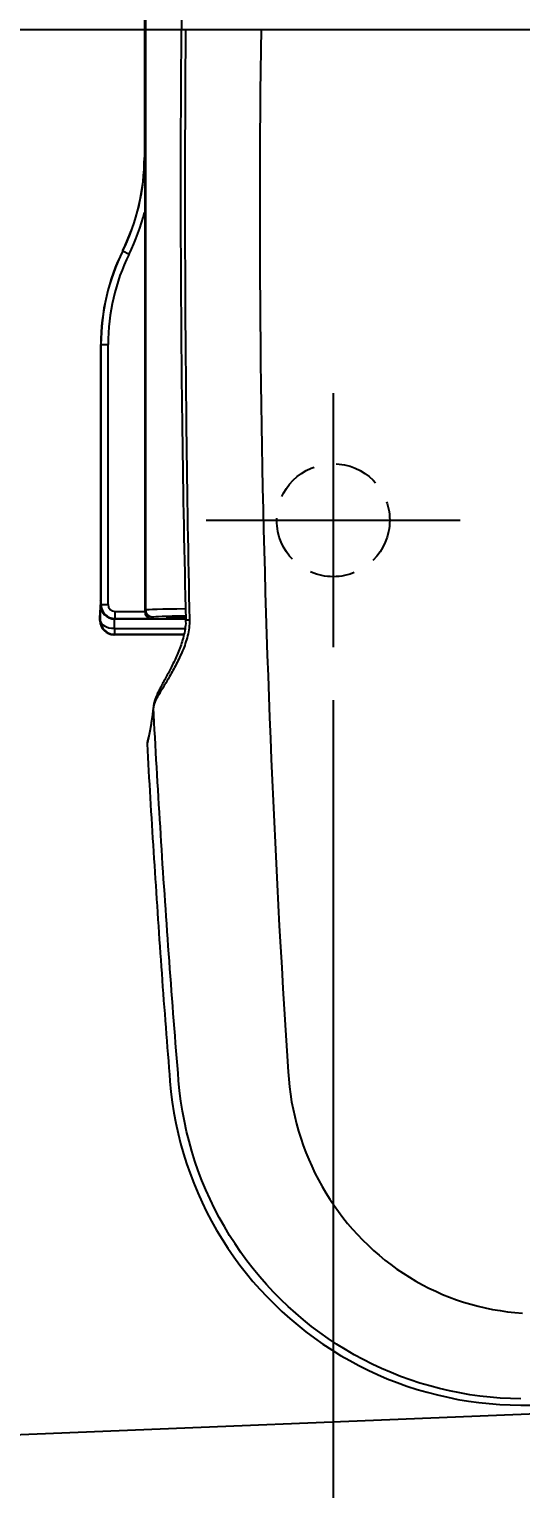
# Model space of a CAD drawing. Header units: millimetres. Extents: x 0 to 1800, y -67 to 2530.
# Drawn here: x 478.2 to 547.8, y 1417.6 to 1624.4 of the extents above; entities that cross this region are included whole.
import ezdxf
from ezdxf.lldxf.tags import DXFTag

# ---------------------------------------------------------------- set-up
doc = ezdxf.new("R2010")
doc.units = ezdxf.units.MM
doc.linetypes.add('DASHED2', pattern=[9.525, 6.35, -3.175])
for name, color, linetype in [('내부선 및 부속', 4, 'Continuous'), ('외형선', 3, 'Continuous'), ('점선', 6, 'DASHED2'), ('중심선', 1, 'DASHED'), ('치수선', 7, 'Continuous')]:
    doc.layers.add(name, color=color, linetype=linetype)
doc.styles.add('____', font='')
doc.styles.get('____').set_extended_font_data('굴림')
tags = doc.linetypes.add('DASHDOT', pattern=[70, 31, -13, 13, -13]).pattern_tags.tags
tags[10:11] = [DXFTag(74, 4), DXFTag(75, 0), DXFTag(340, '0'), DXFTag(46, 0.0), DXFTag(50, 0.0), DXFTag(44, 0.0), DXFTag(45, 0.0)]
tags[8:9] = [DXFTag(74, 4), DXFTag(75, 0), DXFTag(340, '0'), DXFTag(46, 0.0), DXFTag(50, 0.0), DXFTag(44, 0.0), DXFTag(45, 0.0)]
tags[6:7] = [DXFTag(74, 4), DXFTag(75, 0), DXFTag(340, '0'), DXFTag(46, 0.0), DXFTag(50, 0.0), DXFTag(44, 0.0), DXFTag(45, 0.0)]
tags[4:5] = [DXFTag(74, 4), DXFTag(75, 0), DXFTag(340, '0'), DXFTag(46, 0.0), DXFTag(50, 0.0), DXFTag(44, 0.0), DXFTag(45, 0.0)]
tags = doc.linetypes.add('DASHED', pattern=[25.72, 12.86, -12.86]).pattern_tags.tags
tags[6:7] = [DXFTag(74, 4), DXFTag(75, 0), DXFTag(340, '0'), DXFTag(46, 0.0), DXFTag(50, 0.0), DXFTag(44, 0.0), DXFTag(45, 0.0)]
tags[4:5] = [DXFTag(74, 4), DXFTag(75, 0), DXFTag(340, '0'), DXFTag(46, 0.0), DXFTag(50, 0.0), DXFTag(44, 0.0), DXFTag(45, 0.0)]
doc.dimstyles.new('MSADIM', dxfattribs={"dimtxt": 33, "dimasz": 17, "dimexe": 10, "dimexo": 7.5, "dimgap": 10, "dimtad": 0, "dimtih": 1, "dimtoh": 1, "dimdec": 0, "dimzin": 1, "dimdsep": 46, "dimtxsty": '____', "dimcen": 11.25, "dimadec": 0, "dimazin": 0, "dimtfac": 1, "dimtdec": 0, "dimtix": 1, "dimtmove": 0, "dimatfit": 3, "dimfxl": 1, "dimtolj": 1, "dimtzin": 1, "dimarcsym": 0})

# ---------------------------------------------------------------- blocks, each defined once
blk = doc.blocks.new('*D3')
at = {"layer": '치수선', "color": 0, "linetype": 'Continuous', "lineweight": -2, "transparency": 16777216}
for p, q in [((981.24, 1616.86), (981.24, 1291.52)), ((521.26, 1529.31), (521.26, 1291.52)), ((538.26, 1301.52), (713.58, 1301.52)), ((964.24, 1301.52), (788.91, 1301.52))]:
    blk.add_line(p, q, dxfattribs=at)
at = {"layer": '치수선', "color": 0, "linetype": 'Continuous', "transparency": 16777216}
for points in [[(538.26, 1304.36), (538.26, 1298.69), (521.26, 1301.52)], [(964.24, 1304.36), (964.24, 1298.69), (981.24, 1301.52)]]:
    blk.add_solid(points, dxfattribs=at)
at = {"layer": '치수선', "color": 0, "linetype": 'Continuous', "transparency": 16777216, "insert": (751.25, 1301.52), "char_height": 25, "attachment_point": 5, "style": '____'}
blk.add_mtext('\\A1;460', dxfattribs=at)
blk = doc.blocks.new('*D4')
at = {"layer": '치수선', "color": 0, "linetype": 'Continuous', "lineweight": -2, "transparency": 16777216}
for p, q in [((981.24, 1616.86), (981.24, 1222.91)), ((281.24, 1436.86), (281.24, 1222.91)), ((298.24, 1232.91), (594.11, 1232.91)), ((964.24, 1232.91), (668.37, 1232.91))]:
    blk.add_line(p, q, dxfattribs=at)
at = {"layer": '치수선', "color": 0, "linetype": 'Continuous', "transparency": 16777216}
for points in [[(298.24, 1235.74), (298.24, 1230.07), (281.24, 1232.91)], [(964.24, 1235.74), (964.24, 1230.07), (981.24, 1232.91)]]:
    blk.add_solid(points, dxfattribs=at)
at = {"layer": '치수선', "color": 0, "linetype": 'Continuous', "transparency": 16777216, "insert": (631.24, 1232.91), "char_height": 25, "attachment_point": 5, "style": '____'}
blk.add_mtext('\\A1;700', dxfattribs=at)
blk = doc.blocks.new('*D5')
at = {"layer": '치수선', "color": 0, "linetype": 'Continuous', "lineweight": -2, "transparency": 16777216}
for p, q in [((981.24, 1616.86), (981.24, 1152.79)), ((261.24, 1293.27), (261.24, 1152.79)), ((278.24, 1162.79), (584.11, 1162.79)), ((964.24, 1162.79), (658.37, 1162.79))]:
    blk.add_line(p, q, dxfattribs=at)
at = {"layer": '치수선', "color": 0, "linetype": 'Continuous', "transparency": 16777216}
for points in [[(278.24, 1165.62), (278.24, 1159.96), (261.24, 1162.79)], [(964.24, 1165.62), (964.24, 1159.96), (981.24, 1162.79)]]:
    blk.add_solid(points, dxfattribs=at)
at = {"layer": '치수선', "color": 0, "linetype": 'Continuous', "transparency": 16777216, "insert": (621.24, 1162.79), "char_height": 25, "attachment_point": 5, "style": '____'}
blk.add_mtext('\\A1;720', dxfattribs=at)

msp = doc.modelspace()

# ---------------------------------------------------------------- linework, layer by layer
at = {"layer": '내부선 및 부속', "linetype": 'Continuous'}
for p, q in [((494.72, 1542.07), (494.72, 1710.36)), ((494.5, 1646.21), (494.5, 1606.21)), ((499.74, 1626.03), (499.77, 1624.36)), ((499.71, 1624.36), (499.7, 1622.68)), ((500.33, 1624.38), (500.32, 1622.71)), ((511.03, 1624.38), (510.99, 1621.42)), ((499.7, 1622.68), (499.69, 1621.01)), ((500.32, 1622.71), (500.31, 1621.03)), ((510.99, 1621.42), (510.96, 1618.47)), ((499.68, 1619.34), (499.67, 1617.66)), ((499.69, 1621.01), (499.68, 1619.34)), ((500.3, 1619.36), (500.29, 1617.69)), ((500.31, 1621.03), (500.3, 1619.36)), ((499.67, 1617.66), (499.66, 1615.99)), ((500.29, 1617.69), (500.28, 1616.01)), ((510.96, 1618.47), (510.93, 1615.51)), ((499.66, 1615.99), (499.65, 1614.32)), ((500.28, 1616.01), (500.27, 1614.34)), ((510.93, 1615.51), (510.9, 1612.56)), ((499.65, 1614.32), (499.65, 1612.65)), ((500.27, 1614.34), (500.26, 1612.67)), ((499.65, 1612.65), (499.64, 1610.97)), ((500.26, 1610.99), (500.25, 1609.32)), ((500.26, 1612.67), (500.26, 1610.99)), ((510.9, 1612.56), (510.88, 1609.6)), ((499.64, 1609.3), (499.63, 1607.63)), ((499.64, 1610.97), (499.64, 1609.3)), ((500.25, 1609.32), (500.25, 1607.65)), ((510.88, 1609.6), (510.87, 1606.64)), ((499.63, 1607.63), (499.63, 1605.95)), ((500.25, 1607.65), (500.24, 1605.97)), ((494.5, 1606.21), (494.53, 1606.21)), ((494.53, 1606.21), (494.53, 1606.06)), ((494.53, 1606.06), (494.53, 1605.91)), ((494.53, 1605.91), (494.53, 1605.75)), ((494.53, 1605.75), (494.53, 1605.6)), ((494.53, 1605.6), (494.53, 1605.44)), ((494.53, 1605.44), (494.53, 1605.29)), ((494.53, 1605.29), (494.53, 1605.14)), ((494.53, 1605.14), (494.53, 1604.98)), ((494.53, 1604.98), (494.53, 1604.83)), ((494.53, 1604.83), (494.53, 1604.68)), ((499.63, 1605.95), (499.63, 1604.28)), ((500.24, 1605.97), (500.24, 1604.3)), ((510.87, 1606.64), (510.86, 1603.69)), ((494.53, 1604.68), (494.53, 1604.52)), ((494.53, 1604.52), (494.53, 1604.37)), ((494.53, 1604.37), (494.53, 1604.21)), ((494.53, 1604.21), (494.53, 1604.06)), ((494.53, 1604.06), (494.53, 1603.91)), ((494.53, 1603.91), (494.53, 1603.75)), ((494.53, 1603.75), (494.53, 1603.6)), ((494.53, 1603.6), (494.54, 1603.44)), ((494.54, 1603.44), (494.54, 1603.29)), ((494.54, 1603.29), (494.54, 1603.14)), ((494.54, 1603.14), (494.54, 1602.98)), ((494.54, 1602.98), (494.54, 1602.83)), ((494.54, 1602.83), (494.54, 1602.67)), ((499.63, 1604.28), (499.63, 1602.61)), ((500.24, 1604.3), (500.24, 1602.63)), ((510.86, 1603.69), (510.85, 1600.73)), ((494.54, 1602.67), (494.54, 1602.52)), ((494.54, 1602.52), (494.54, 1602.36)), ((494.54, 1602.36), (494.54, 1602.21)), ((494.54, 1602.21), (494.54, 1602.05)), ((494.54, 1602.05), (494.54, 1601.9)), ((494.54, 1601.9), (494.54, 1601.74)), ((494.54, 1601.74), (494.54, 1601.59)), ((494.54, 1601.59), (494.54, 1601.43)), ((494.54, 1601.43), (494.54, 1601.28)), ((494.54, 1601.28), (494.54, 1601.12)), ((494.54, 1601.12), (494.54, 1600.97)), ((494.54, 1600.97), (494.54, 1600.81)), ((494.54, 1600.81), (494.54, 1600.66)), ((494.54, 1600.66), (494.54, 1600.5)), ((499.63, 1602.61), (499.63, 1600.93)), ((499.63, 1600.93), (499.63, 1599.26)), ((500.24, 1602.63), (500.24, 1600.95)), ((500.24, 1600.95), (500.24, 1599.28)), ((510.85, 1600.73), (510.85, 1597.78)), ((494.54, 1600.5), (494.54, 1600.35)), ((494.54, 1600.35), (494.54, 1600.19)), ((494.54, 1600.19), (494.54, 1600.03)), ((494.54, 1600.03), (494.54, 1599.88)), ((494.54, 1599.88), (494.54, 1599.72)), ((494.54, 1599.72), (494.54, 1599.57)), ((494.54, 1599.57), (494.54, 1599.41)), ((494.54, 1599.41), (494.54, 1599.25)), ((494.54, 1599.25), (494.54, 1599.1)), ((494.54, 1599.1), (494.54, 1598.94)), ((494.54, 1598.94), (494.54, 1598.78)), ((494.54, 1598.78), (494.54, 1598.63)), ((494.54, 1598.63), (494.54, 1598.47)), ((499.63, 1599.26), (499.63, 1597.59)), ((500.24, 1599.28), (500.24, 1597.6)), ((494.54, 1598.47), (494.54, 1541.89)), ((499.63, 1597.59), (499.64, 1595.92)), ((500.24, 1597.6), (500.25, 1595.93)), ((510.85, 1597.78), (510.85, 1594.82)), ((499.64, 1595.92), (499.64, 1594.24)), ((500.25, 1595.93), (500.25, 1594.26)), ((510.85, 1594.82), (510.86, 1591.86)), ((491.42, 1592.97), (491.44, 1592.96)), ((491.44, 1592.96), (492.34, 1592.52)), ((499.64, 1594.24), (499.65, 1592.57)), ((499.65, 1592.57), (499.65, 1590.9)), ((500.25, 1594.26), (500.25, 1592.58)), ((500.25, 1592.58), (500.26, 1590.91)), ((499.65, 1590.9), (499.66, 1589.22)), ((500.26, 1590.91), (500.26, 1589.24)), ((510.86, 1591.86), (510.87, 1588.91)), ((499.66, 1589.22), (499.67, 1587.55)), ((500.26, 1589.24), (500.27, 1587.56)), ((510.87, 1588.91), (510.89, 1585.95)), ((499.67, 1587.55), (499.68, 1585.88)), ((500.27, 1587.56), (500.28, 1585.89)), ((499.68, 1585.88), (499.69, 1584.2)), ((499.69, 1584.2), (499.7, 1582.53)), ((500.28, 1585.89), (500.29, 1584.22)), ((500.29, 1584.22), (500.3, 1582.54)), ((510.89, 1585.95), (510.91, 1583)), ((499.7, 1582.53), (499.71, 1580.86)), ((500.3, 1582.54), (500.31, 1580.87)), ((510.91, 1583), (510.94, 1580.04)), ((499.71, 1580.86), (499.73, 1579.19)), ((500.31, 1580.87), (500.32, 1579.2)), ((510.94, 1580.04), (510.97, 1577.08)), ((488.32, 1579.7), (488.35, 1579.7)), ((488.32, 1573.17), (488.32, 1579.7)), ((488.35, 1579.7), (488.35, 1542.87)), ((488.35, 1579.7), (489.35, 1579.7)), ((489.35, 1542.87), (489.35, 1579.7)), ((499.73, 1579.19), (499.74, 1577.51)), ((500.32, 1579.2), (500.34, 1577.52)), ((499.74, 1577.51), (499.76, 1575.84)), ((499.76, 1575.84), (499.77, 1574.17)), ((500.34, 1577.52), (500.35, 1575.85)), ((500.35, 1575.85), (500.37, 1574.18)), ((510.97, 1577.08), (511.01, 1574.13)), ((499.77, 1574.17), (499.79, 1572.49)), ((500.37, 1574.18), (500.38, 1572.51)), ((511.01, 1574.13), (511.05, 1571.17)), ((488.32, 1570.51), (488.32, 1573.17)), ((499.79, 1572.49), (499.81, 1570.82)), ((500.38, 1572.51), (500.4, 1570.83)), ((488.32, 1543.51), (488.32, 1570.51)), ((499.81, 1570.82), (499.83, 1569.15)), ((500.4, 1570.83), (500.42, 1569.16)), ((511.05, 1571.17), (511.09, 1568.22)), ((499.83, 1569.15), (499.85, 1567.47)), ((500.42, 1569.16), (500.44, 1567.49)), ((511.09, 1568.22), (511.14, 1565.26)), ((499.85, 1567.47), (499.88, 1565.8)), ((499.88, 1565.8), (499.9, 1564.13)), ((500.44, 1567.49), (500.46, 1565.81)), ((500.46, 1565.81), (500.48, 1564.14)), ((499.9, 1564.13), (499.93, 1562.46)), ((500.48, 1564.14), (500.5, 1562.47)), ((511.14, 1565.26), (511.2, 1562.31)), ((499.93, 1562.46), (499.95, 1560.78)), ((500.5, 1562.47), (500.53, 1560.79)), ((511.2, 1562.31), (511.26, 1559.35)), ((499.95, 1560.78), (499.98, 1559.11)), ((500.53, 1560.79), (500.55, 1559.12)), ((511.26, 1559.35), (511.32, 1556.39)), ((499.98, 1559.11), (500.01, 1557.44)), ((500.01, 1557.44), (500.04, 1555.76)), ((500.55, 1559.12), (500.58, 1557.45)), ((500.58, 1557.45), (500.6, 1555.77)), ((500.04, 1555.76), (500.07, 1554.09)), ((500.6, 1555.77), (500.63, 1554.1)), ((511.32, 1556.39), (511.39, 1553.44)), ((500.07, 1554.09), (500.1, 1552.42)), ((500.63, 1554.1), (500.66, 1552.43)), ((511.39, 1553.44), (511.47, 1550.48)), ((500.1, 1552.42), (500.14, 1550.75)), ((500.66, 1552.43), (500.69, 1550.75)), ((500.14, 1550.75), (500.17, 1549.07)), ((500.17, 1549.07), (500.21, 1547.4)), ((500.69, 1550.75), (500.72, 1549.08)), ((500.72, 1549.08), (500.75, 1547.41)), ((511.47, 1550.48), (511.55, 1547.53)), ((500.21, 1547.4), (500.24, 1545.73)), ((500.75, 1547.41), (500.78, 1545.73)), ((511.55, 1547.53), (511.63, 1544.57)), ((500.24, 1545.73), (500.28, 1544.06)), ((500.78, 1545.73), (500.82, 1544.06)), ((488.25, 1541.41), (488.27, 1542.84)), ((488.28, 1542.8), (488.25, 1540.64)), ((488.28, 1543.44), (488.32, 1543.51)), ((488.35, 1542.87), (488.28, 1542.8)), ((488.35, 1542.87), (489.35, 1542.87)), ((500.28, 1544.06), (500.32, 1542.38)), ((500.82, 1544.06), (500.85, 1542.39)), ((511.63, 1544.57), (511.72, 1541.62)), ((488.19, 1541.29), (488.22, 1541.36)), ((488.19, 1540.58), (488.19, 1541.29)), ((488.22, 1541.36), (488.25, 1541.41)), ((490.25, 1539.49), (490.27, 1540.82)), ((490.29, 1540.82), (490.35, 1540.87)), ((490.29, 1540.82), (500.36, 1540.82)), ((490.35, 1541.87), (494.54, 1541.87)), ((490.35, 1540.87), (490.35, 1541.87)), ((490.35, 1540.87), (495.53, 1540.87)), ((494.54, 1541.89), (494.72, 1542.07)), ((494.72, 1542.07), (494.72, 1542.07)), ((494.72, 1542.04), (494.72, 1542.07)), ((494.73, 1542.01), (494.72, 1542.04)), ((494.73, 1541.98), (494.73, 1542.01)), ((494.73, 1541.94), (494.73, 1541.98)), ((494.74, 1541.91), (494.73, 1541.94)), ((494.74, 1541.88), (494.74, 1541.91)), ((494.75, 1541.85), (494.74, 1541.88)), ((494.75, 1541.82), (494.75, 1541.85)), ((494.76, 1541.79), (494.75, 1541.82)), ((494.77, 1541.76), (494.76, 1541.79)), ((494.78, 1541.73), (494.77, 1541.76)), ((494.79, 1541.7), (494.78, 1541.73)), ((494.81, 1541.67), (494.79, 1541.7)), ((494.82, 1541.64), (494.81, 1541.67)), ((494.83, 1541.62), (494.82, 1541.64)), ((494.85, 1541.59), (494.83, 1541.62)), ((494.86, 1541.56), (494.85, 1541.59)), ((494.88, 1541.54), (494.86, 1541.56)), ((494.9, 1541.51), (494.88, 1541.54)), ((494.91, 1541.48), (494.9, 1541.51)), ((494.93, 1541.46), (494.91, 1541.48)), ((494.95, 1541.43), (494.93, 1541.46)), ((494.97, 1541.41), (494.95, 1541.43)), ((494.99, 1541.39), (494.97, 1541.41)), ((495.02, 1541.36), (494.99, 1541.39)), ((495.04, 1541.34), (495.02, 1541.36)), ((495.06, 1541.32), (495.04, 1541.34)), ((495.09, 1541.3), (495.06, 1541.32)), ((495.11, 1541.28), (495.09, 1541.3)), ((495.13, 1541.26), (495.11, 1541.28)), ((495.16, 1541.24), (495.13, 1541.26)), ((495.19, 1541.23), (495.16, 1541.24)), ((495.21, 1541.21), (495.19, 1541.23)), ((495.24, 1541.19), (495.21, 1541.21)), ((495.27, 1541.18), (495.24, 1541.19)), ((495.3, 1541.17), (495.27, 1541.18)), ((495.33, 1541.15), (495.3, 1541.17)), ((495.35, 1541.14), (495.33, 1541.15)), ((495.38, 1541.13), (495.35, 1541.14)), ((495.41, 1541.12), (495.38, 1541.13)), ((495.44, 1541.11), (495.41, 1541.12)), ((495.47, 1541.1), (495.44, 1541.11)), ((495.5, 1541.09), (495.47, 1541.1)), ((495.54, 1541.09), (495.5, 1541.09)), ((495.53, 1540.87), (495.72, 1541.07)), ((495.57, 1541.08), (495.54, 1541.09)), ((495.6, 1541.08), (495.57, 1541.08)), ((495.63, 1541.08), (495.6, 1541.08)), ((495.66, 1541.07), (495.63, 1541.08)), ((495.69, 1541.07), (495.66, 1541.07)), ((495.72, 1541.07), (495.69, 1541.07)), ((497.71, 1540.87), (497.71, 1541.06)), ((500.36, 1540.87), (497.71, 1540.87)), ((500.32, 1542.38), (500.36, 1540.71)), ((500.33, 1540.71), (500.34, 1540.44)), ((500.85, 1542.39), (500.89, 1540.72)), ((500.89, 1540.72), (500.89, 1540.42)), ((511.72, 1541.62), (511.81, 1538.66)), ((488.25, 1540.64), (488.19, 1540.58)), ((490.19, 1538.58), (490.25, 1538.64)), ((490.25, 1539.49), (490.25, 1538.64)), ((490.25, 1539.49), (500.28, 1539.49)), ((500.12, 1538.64), (490.25, 1538.64)), ((500.11, 1538.62), (500.05, 1538.36)), ((500.17, 1538.87), (500.11, 1538.62)), ((500.22, 1539.13), (500.17, 1538.87)), ((500.27, 1539.39), (500.22, 1539.13)), ((500.3, 1539.65), (500.27, 1539.39)), ((500.33, 1539.91), (500.3, 1539.65)), ((500.35, 1540.18), (500.33, 1539.91)), ((500.34, 1540.44), (500.35, 1540.18)), ((500.69, 1538.71), (500.62, 1538.43)), ((500.74, 1538.99), (500.69, 1538.71)), ((500.79, 1539.27), (500.74, 1538.99)), ((500.83, 1539.56), (500.79, 1539.27)), ((500.86, 1539.84), (500.83, 1539.56)), ((500.88, 1540.13), (500.86, 1539.84)), ((500.89, 1540.42), (500.88, 1540.13)), ((511.81, 1538.66), (511.91, 1535.71)), ((500.11, 1538.58), (490.19, 1538.58)), ((499.52, 1536.67), (499.43, 1536.44)), ((499.6, 1536.9), (499.52, 1536.67)), ((499.69, 1537.14), (499.6, 1536.9)), ((499.77, 1537.38), (499.69, 1537.14)), ((499.85, 1537.62), (499.77, 1537.38)), ((499.92, 1537.87), (499.85, 1537.62)), ((499.99, 1538.11), (499.92, 1537.87)), ((500.02, 1536.57), (499.92, 1536.32)), ((500.05, 1538.36), (499.99, 1538.11)), ((500.12, 1536.82), (500.02, 1536.57)), ((500.21, 1537.08), (500.12, 1536.82)), ((500.3, 1537.35), (500.21, 1537.08)), ((500.39, 1537.61), (500.3, 1537.35)), ((500.47, 1537.88), (500.39, 1537.61)), ((500.55, 1538.16), (500.47, 1537.88)), ((500.62, 1538.43), (500.55, 1538.16)), ((498.65, 1534.68), (498.55, 1534.47)), ((498.75, 1534.89), (498.65, 1534.68)), ((498.85, 1535.1), (498.75, 1534.89)), ((498.95, 1535.32), (498.85, 1535.1)), ((499.05, 1535.54), (498.95, 1535.32)), ((499.14, 1534.64), (499.02, 1534.41)), ((499.15, 1535.76), (499.05, 1535.54)), ((499.25, 1534.87), (499.14, 1534.64)), ((499.24, 1535.98), (499.15, 1535.76)), ((499.33, 1536.21), (499.24, 1535.98)), ((499.37, 1535.11), (499.25, 1534.87)), ((499.43, 1536.44), (499.33, 1536.21)), ((499.48, 1535.34), (499.37, 1535.11)), ((499.59, 1535.58), (499.48, 1535.34)), ((499.7, 1535.82), (499.59, 1535.58)), ((499.81, 1536.07), (499.7, 1535.82)), ((499.92, 1536.32), (499.81, 1536.07)), ((511.91, 1535.71), (512.02, 1532.76)), ((497.56, 1532.52), (497.46, 1532.34)), ((497.65, 1532.7), (497.56, 1532.52)), ((497.75, 1532.89), (497.65, 1532.7)), ((497.85, 1533.08), (497.75, 1532.89)), ((497.95, 1533.27), (497.85, 1533.08)), ((497.97, 1532.49), (497.85, 1532.3)), ((498.05, 1533.46), (497.95, 1533.27)), ((498.08, 1532.69), (497.97, 1532.49)), ((498.15, 1533.66), (498.05, 1533.46)), ((498.2, 1532.9), (498.08, 1532.69)), ((498.25, 1533.86), (498.15, 1533.66)), ((498.31, 1533.1), (498.2, 1532.9)), ((498.35, 1534.06), (498.25, 1533.86)), ((498.43, 1533.31), (498.31, 1533.1)), ((498.45, 1534.26), (498.35, 1534.06)), ((498.55, 1533.52), (498.43, 1533.31)), ((498.55, 1534.47), (498.45, 1534.26)), ((498.67, 1533.74), (498.55, 1533.52)), ((498.79, 1533.96), (498.67, 1533.74)), ((498.9, 1534.18), (498.79, 1533.96)), ((499.02, 1534.41), (498.9, 1534.18)), ((512.02, 1532.76), (512.12, 1529.8)), ((496.46, 1530.47), (496.39, 1530.34)), ((496.53, 1530.6), (496.46, 1530.47)), ((496.6, 1530.74), (496.53, 1530.6)), ((496.68, 1530.88), (496.6, 1530.74)), ((496.71, 1530.37), (496.62, 1530.22)), ((496.75, 1531.03), (496.68, 1530.88)), ((496.8, 1530.53), (496.71, 1530.37)), ((496.83, 1531.18), (496.75, 1531.03)), ((496.9, 1530.69), (496.8, 1530.53)), ((496.92, 1531.33), (496.83, 1531.18)), ((497, 1530.85), (496.9, 1530.69)), ((497, 1531.49), (496.92, 1531.33)), ((497.09, 1531.66), (497, 1531.49)), ((497.1, 1531.02), (497, 1530.85)), ((497.18, 1531.82), (497.09, 1531.66)), ((497.2, 1531.19), (497.1, 1531.02)), ((497.27, 1531.99), (497.18, 1531.82)), ((497.31, 1531.37), (497.2, 1531.19)), ((497.37, 1532.17), (497.27, 1531.99)), ((497.41, 1531.55), (497.31, 1531.37)), ((497.46, 1532.34), (497.37, 1532.17)), ((497.52, 1531.73), (497.41, 1531.55)), ((497.63, 1531.92), (497.52, 1531.73)), ((497.74, 1532.11), (497.63, 1531.92)), ((497.85, 1532.3), (497.74, 1532.11)), ((495.78, 1528.28), (495.76, 1528.18)), ((495.79, 1528.52), (495.78, 1528.48)), ((495.79, 1528.34), (495.78, 1528.31)), ((495.78, 1528.31), (495.78, 1528.28)), ((495.83, 1527.23), (495.78, 1528.28)), ((495.8, 1528.59), (495.79, 1528.55)), ((495.79, 1528.55), (495.79, 1528.52)), ((495.8, 1528.39), (495.79, 1528.36)), ((495.79, 1528.36), (495.79, 1528.34)), ((495.81, 1528.66), (495.8, 1528.63)), ((495.8, 1528.63), (495.8, 1528.59)), ((495.81, 1528.44), (495.8, 1528.42)), ((495.8, 1528.42), (495.8, 1528.39)), ((495.82, 1528.7), (495.81, 1528.66)), ((495.82, 1528.5), (495.81, 1528.47)), ((495.81, 1528.47), (495.81, 1528.44)), ((495.83, 1528.77), (495.82, 1528.74)), ((495.82, 1528.74), (495.82, 1528.7)), ((495.83, 1528.55), (495.82, 1528.52)), ((495.82, 1528.52), (495.82, 1528.5)), ((495.84, 1528.81), (495.83, 1528.77)), ((495.84, 1528.58), (495.83, 1528.55)), ((495.85, 1528.85), (495.84, 1528.81)), ((495.85, 1528.63), (495.84, 1528.6)), ((495.84, 1528.6), (495.84, 1528.58)), ((495.86, 1528.92), (495.85, 1528.89)), ((495.85, 1528.89), (495.85, 1528.85)), ((495.86, 1528.66), (495.85, 1528.63)), ((495.87, 1528.96), (495.86, 1528.92)), ((495.87, 1528.68), (495.86, 1528.66)), ((495.88, 1529), (495.87, 1528.96)), ((495.88, 1528.74), (495.87, 1528.71)), ((495.87, 1528.71), (495.87, 1528.68)), ((495.89, 1529.03), (495.88, 1529)), ((495.89, 1528.77), (495.88, 1528.74)), ((495.9, 1529.07), (495.89, 1529.03)), ((495.9, 1528.79), (495.89, 1528.77)), ((495.91, 1529.11), (495.9, 1529.07)), ((495.91, 1528.82), (495.9, 1528.79)), ((495.92, 1529.14), (495.91, 1529.11)), ((495.92, 1528.85), (495.91, 1528.82)), ((495.93, 1529.18), (495.92, 1529.14)), ((495.93, 1528.88), (495.92, 1528.85)), ((495.94, 1529.22), (495.93, 1529.18)), ((495.94, 1528.9), (495.93, 1528.88)), ((495.95, 1529.26), (495.94, 1529.22)), ((495.95, 1528.93), (495.94, 1528.9)), ((495.96, 1529.29), (495.95, 1529.26)), ((495.96, 1528.96), (495.95, 1528.93)), ((495.97, 1529.33), (495.96, 1529.29)), ((495.97, 1528.99), (495.96, 1528.96)), ((495.99, 1529.37), (495.97, 1529.33)), ((495.98, 1529.01), (495.97, 1528.99)), ((495.99, 1529.04), (495.98, 1529.01)), ((496, 1529.4), (495.99, 1529.37)), ((496, 1529.07), (495.99, 1529.04)), ((496.01, 1529.44), (496, 1529.4)), ((496.01, 1529.1), (496, 1529.07)), ((496.03, 1529.48), (496.01, 1529.44)), ((496.02, 1529.13), (496.01, 1529.1)), ((496.04, 1529.15), (496.02, 1529.13)), ((496.04, 1529.52), (496.03, 1529.48)), ((496.05, 1529.55), (496.04, 1529.52)), ((496.05, 1529.18), (496.04, 1529.15)), ((496.07, 1529.59), (496.05, 1529.55)), ((496.06, 1529.21), (496.05, 1529.18)), ((496.07, 1529.24), (496.06, 1529.21)), ((496.08, 1529.63), (496.07, 1529.59)), ((496.09, 1529.27), (496.07, 1529.24)), ((496.09, 1529.66), (496.08, 1529.63)), ((496.11, 1529.7), (496.09, 1529.66)), ((496.1, 1529.3), (496.09, 1529.27)), ((496.11, 1529.32), (496.1, 1529.3)), ((496.12, 1529.74), (496.11, 1529.7)), ((496.13, 1529.35), (496.11, 1529.32)), ((496.14, 1529.78), (496.12, 1529.74)), ((496.14, 1529.38), (496.13, 1529.35)), ((496.15, 1529.81), (496.14, 1529.78)), ((496.16, 1529.41), (496.14, 1529.38)), ((496.17, 1529.85), (496.15, 1529.81)), ((496.17, 1529.44), (496.16, 1529.41)), ((496.19, 1529.89), (496.17, 1529.85)), ((496.19, 1529.47), (496.17, 1529.44)), ((496.2, 1529.92), (496.19, 1529.89)), ((496.2, 1529.5), (496.19, 1529.47)), ((496.22, 1529.96), (496.2, 1529.92)), ((496.22, 1529.52), (496.2, 1529.5)), ((496.24, 1530), (496.22, 1529.96)), ((496.23, 1529.55), (496.22, 1529.52)), ((496.25, 1529.58), (496.23, 1529.55)), ((496.25, 1530.03), (496.24, 1530)), ((496.27, 1530.07), (496.25, 1530.03)), ((496.26, 1529.61), (496.25, 1529.58)), ((496.28, 1529.64), (496.26, 1529.61)), ((496.29, 1530.11), (496.27, 1530.07)), ((496.3, 1529.67), (496.28, 1529.64)), ((496.31, 1530.15), (496.29, 1530.11)), ((496.37, 1529.8), (496.3, 1529.67)), ((496.33, 1530.18), (496.31, 1530.15)), ((496.35, 1530.22), (496.33, 1530.18)), ((496.36, 1530.26), (496.35, 1530.22)), ((496.38, 1530.29), (496.36, 1530.26)), ((496.45, 1529.94), (496.37, 1529.8)), ((496.4, 1530.33), (496.38, 1530.29)), ((496.54, 1530.08), (496.45, 1529.94)), ((496.62, 1530.22), (496.54, 1530.08)), ((512.12, 1529.8), (512.24, 1526.85)), ((495.5, 1526.28), (495.48, 1526.18)), ((495.51, 1526.37), (495.5, 1526.28)), ((495.53, 1526.46), (495.51, 1526.37)), ((495.54, 1526.56), (495.53, 1526.46)), ((495.55, 1526.66), (495.54, 1526.56)), ((495.57, 1526.75), (495.55, 1526.66)), ((495.58, 1526.85), (495.57, 1526.75)), ((495.6, 1526.95), (495.58, 1526.85)), ((495.61, 1527.05), (495.6, 1526.95)), ((495.63, 1527.15), (495.61, 1527.05)), ((495.64, 1527.25), (495.63, 1527.15)), ((495.65, 1527.35), (495.64, 1527.25)), ((495.67, 1527.45), (495.65, 1527.35)), ((495.68, 1527.55), (495.67, 1527.45)), ((495.7, 1527.65), (495.68, 1527.55)), ((495.71, 1527.76), (495.7, 1527.65)), ((495.72, 1527.86), (495.71, 1527.76)), ((495.74, 1527.97), (495.72, 1527.86)), ((495.75, 1528.07), (495.74, 1527.97)), ((495.76, 1528.18), (495.75, 1528.07)), ((495.89, 1526.17), (495.83, 1527.23)), ((512.24, 1526.85), (512.35, 1523.89)), ((495.12, 1524.15), (495.1, 1524.07)), ((495.13, 1524.22), (495.12, 1524.15)), ((495.15, 1524.3), (495.13, 1524.22)), ((495.16, 1524.38), (495.15, 1524.3)), ((495.18, 1524.46), (495.16, 1524.38)), ((495.19, 1524.54), (495.18, 1524.46)), ((495.21, 1524.62), (495.19, 1524.54)), ((495.23, 1524.7), (495.21, 1524.62)), ((495.24, 1524.78), (495.23, 1524.7)), ((495.26, 1524.86), (495.24, 1524.78)), ((495.27, 1524.95), (495.26, 1524.86)), ((495.29, 1525.03), (495.27, 1524.95)), ((495.3, 1525.12), (495.29, 1525.03)), ((495.32, 1525.2), (495.3, 1525.12)), ((495.33, 1525.29), (495.32, 1525.2)), ((495.35, 1525.37), (495.33, 1525.29)), ((495.36, 1525.46), (495.35, 1525.37)), ((495.38, 1525.55), (495.36, 1525.46)), ((495.39, 1525.64), (495.38, 1525.55)), ((495.41, 1525.73), (495.39, 1525.64)), ((495.42, 1525.82), (495.41, 1525.73)), ((495.44, 1525.91), (495.42, 1525.82)), ((495.45, 1526), (495.44, 1525.91)), ((495.47, 1526.09), (495.45, 1526)), ((495.48, 1526.18), (495.47, 1526.09)), ((495.95, 1525.11), (495.89, 1526.17)), ((496.01, 1524.05), (495.95, 1525.11)), ((494.88, 1523.14), (494.89, 1523.14)), ((494.9, 1523.17), (494.89, 1523.16)), ((494.89, 1523.16), (494.89, 1523.15)), ((494.89, 1523.15), (494.89, 1523.14)), ((494.89, 1523.14), (494.94, 1522.18)), ((494.91, 1523.22), (494.9, 1523.21)), ((494.9, 1523.21), (494.9, 1523.2)), ((494.9, 1523.2), (494.9, 1523.19)), ((494.9, 1523.19), (494.9, 1523.17)), ((494.92, 1523.26), (494.91, 1523.25)), ((494.91, 1523.25), (494.91, 1523.24)), ((494.91, 1523.24), (494.91, 1523.22)), ((495.06, 1524.12), (494.92, 1523.55)), ((494.93, 1523.3), (494.92, 1523.28)), ((494.92, 1523.28), (494.92, 1523.27)), ((494.92, 1523.27), (494.92, 1523.26)), ((494.94, 1523.35), (494.93, 1523.33)), ((494.93, 1523.33), (494.93, 1523.32)), ((494.93, 1523.32), (494.93, 1523.31)), ((494.93, 1523.31), (494.93, 1523.3)), ((494.95, 1523.38), (494.94, 1523.37)), ((494.94, 1523.37), (494.94, 1523.36)), ((494.94, 1523.36), (494.94, 1523.35)), ((494.94, 1522.18), (494.99, 1521.22)), ((494.96, 1523.42), (494.95, 1523.41)), ((494.95, 1523.41), (494.95, 1523.4)), ((494.95, 1523.4), (494.95, 1523.38)), ((494.97, 1523.47), (494.96, 1523.46)), ((494.96, 1523.46), (494.96, 1523.45)), ((494.96, 1523.45), (494.96, 1523.44)), ((494.96, 1523.44), (494.96, 1523.42)), ((494.98, 1523.51), (494.97, 1523.5)), ((494.97, 1523.5), (494.97, 1523.49)), ((494.97, 1523.49), (494.97, 1523.47)), ((494.99, 1523.56), (494.98, 1523.55)), ((494.98, 1523.55), (494.98, 1523.54)), ((494.98, 1523.54), (494.98, 1523.52)), ((494.98, 1523.52), (494.98, 1523.51)), ((495, 1523.6), (494.99, 1523.59)), ((494.99, 1523.59), (494.99, 1523.58)), ((494.99, 1523.58), (494.99, 1523.56)), ((495.01, 1523.64), (495, 1523.63)), ((495, 1523.63), (495, 1523.61)), ((495, 1523.61), (495, 1523.6)), ((495.02, 1523.69), (495.01, 1523.68)), ((495.01, 1523.68), (495.01, 1523.67)), ((495.01, 1523.67), (495.01, 1523.65)), ((495.01, 1523.65), (495.01, 1523.64)), ((495.03, 1523.73), (495.02, 1523.72)), ((495.02, 1523.72), (495.02, 1523.71)), ((495.02, 1523.71), (495.02, 1523.69)), ((495.05, 1523.85), (495.03, 1523.77)), ((495.03, 1523.77), (495.03, 1523.76)), ((495.03, 1523.76), (495.03, 1523.75)), ((495.03, 1523.75), (495.03, 1523.73)), ((495.07, 1523.92), (495.05, 1523.85)), ((495.08, 1524), (495.07, 1523.92)), ((495.1, 1524.07), (495.08, 1524)), ((496.07, 1522.99), (496.01, 1524.05)), ((496.13, 1521.93), (496.07, 1522.99)), ((512.35, 1523.89), (512.48, 1520.94)), ((494.99, 1521.22), (495.05, 1520.27)), ((495.05, 1520.27), (495.1, 1519.31)), ((496.19, 1520.88), (496.13, 1521.93)), ((496.25, 1519.82), (496.19, 1520.88)), ((512.48, 1520.94), (512.6, 1517.99)), ((495.1, 1519.31), (495.15, 1518.35)), ((495.15, 1518.35), (495.21, 1517.39)), ((496.31, 1518.76), (496.25, 1519.82)), ((496.37, 1517.7), (496.31, 1518.76)), ((512.6, 1517.99), (512.73, 1515.03)), ((495.21, 1517.39), (495.26, 1516.44)), ((495.26, 1516.44), (495.32, 1515.48)), ((496.43, 1516.64), (496.37, 1517.7)), ((496.5, 1515.59), (496.43, 1516.64)), ((495.32, 1515.48), (495.38, 1514.52)), ((495.38, 1514.52), (495.43, 1513.57)), ((496.56, 1514.53), (496.5, 1515.59)), ((496.63, 1513.47), (496.56, 1514.53)), ((512.73, 1515.03), (512.87, 1512.08)), ((495.43, 1513.57), (495.49, 1512.61)), ((495.49, 1512.61), (495.55, 1511.65)), ((496.69, 1512.41), (496.63, 1513.47)), ((496.76, 1511.36), (496.69, 1512.41)), ((512.87, 1512.08), (513.01, 1509.13)), ((495.55, 1511.65), (495.61, 1510.7)), ((495.61, 1510.7), (495.67, 1509.74)), ((495.67, 1509.74), (495.73, 1508.78)), ((496.82, 1510.3), (496.76, 1511.36)), ((496.89, 1509.24), (496.82, 1510.3)), ((495.73, 1508.78), (495.79, 1507.83)), ((495.79, 1507.83), (495.85, 1506.87)), ((496.96, 1508.18), (496.89, 1509.24)), ((497.03, 1507.13), (496.96, 1508.18)), ((513.01, 1509.13), (513.16, 1506.18)), ((495.85, 1506.87), (495.91, 1505.91)), ((495.91, 1505.91), (495.97, 1504.95)), ((497.09, 1506.07), (497.03, 1507.13)), ((497.16, 1505.01), (497.09, 1506.07)), ((513.16, 1506.18), (513.31, 1503.22)), ((495.97, 1504.95), (496.03, 1504)), ((496.03, 1504), (496.1, 1503.04)), ((497.23, 1503.95), (497.16, 1505.01)), ((497.3, 1502.9), (497.23, 1503.95)), ((496.1, 1503.04), (496.16, 1502.09)), ((496.16, 1502.09), (496.22, 1501.13)), ((497.38, 1501.84), (497.3, 1502.9)), ((497.45, 1500.78), (497.38, 1501.84)), ((513.31, 1503.22), (513.46, 1500.27)), ((496.22, 1501.13), (496.29, 1500.17)), ((496.29, 1500.17), (496.35, 1499.22)), ((497.52, 1499.72), (497.45, 1500.78)), ((497.59, 1498.67), (497.52, 1499.72)), ((513.46, 1500.27), (513.62, 1497.32)), ((496.35, 1499.22), (496.42, 1498.26)), ((496.42, 1498.26), (496.48, 1497.3)), ((496.48, 1497.3), (496.55, 1496.35)), ((497.67, 1497.61), (497.59, 1498.67)), ((497.74, 1496.55), (497.67, 1497.61)), ((513.62, 1497.32), (513.79, 1494.37)), ((496.55, 1496.35), (496.61, 1495.39)), ((496.61, 1495.39), (496.68, 1494.43)), ((497.82, 1495.49), (497.74, 1496.55)), ((497.89, 1494.44), (497.82, 1495.49)), ((496.68, 1494.43), (496.75, 1493.48)), ((496.75, 1493.48), (496.82, 1492.52)), ((497.97, 1493.38), (497.89, 1494.44)), ((498.04, 1492.32), (497.97, 1493.38)), ((513.79, 1494.37), (513.96, 1491.42)), ((496.82, 1492.52), (496.88, 1491.56)), ((496.88, 1491.56), (496.95, 1490.61)), ((498.12, 1491.27), (498.04, 1492.32)), ((498.2, 1490.21), (498.12, 1491.27)), ((513.96, 1491.42), (514.13, 1488.47)), ((496.95, 1490.61), (497.02, 1489.65)), ((497.02, 1489.65), (497.09, 1488.7)), ((498.28, 1489.15), (498.2, 1490.21)), ((498.36, 1488.09), (498.28, 1489.15)), ((497.09, 1488.7), (497.16, 1487.74)), ((497.16, 1487.74), (497.23, 1486.78)), ((498.44, 1487.04), (498.36, 1488.09)), ((498.52, 1485.98), (498.44, 1487.04)), ((514.13, 1488.47), (514.31, 1485.52)), ((497.23, 1486.78), (497.31, 1485.83)), ((497.31, 1485.83), (497.38, 1484.87)), ((497.38, 1484.87), (497.45, 1483.92)), ((498.6, 1484.92), (498.52, 1485.98)), ((498.68, 1483.87), (498.6, 1484.92)), ((514.31, 1485.52), (514.49, 1482.57)), ((497.45, 1483.92), (497.52, 1482.96)), ((497.52, 1482.96), (497.6, 1482)), ((498.76, 1482.81), (498.68, 1483.87)), ((498.84, 1481.75), (498.76, 1482.81)), ((497.6, 1482), (497.67, 1481.05)), ((497.67, 1481.05), (497.74, 1480.09)), ((498.93, 1480.7), (498.84, 1481.75)), ((514.49, 1482.57), (514.68, 1479.61)), ((497.74, 1480.09), (497.82, 1479.14)), ((497.82, 1479.14), (497.9, 1478.18)), ((499.01, 1479.64), (498.93, 1480.7)), ((499.09, 1478.58), (499.01, 1479.64)), ((514.68, 1479.61), (514.87, 1476.67)), ((497.9, 1478.18), (497.97, 1477.23)), ((497.97, 1477.23), (498.05, 1476.27)), ((499.18, 1477.53), (499.09, 1478.58)), ((499.27, 1476.47), (499.18, 1477.53)), ((514.87, 1476.67), (514.96, 1475.6)), ((498.05, 1476.27), (498.12, 1475.32)), ((498.12, 1475.32), (498.27, 1473.83)), ((499.35, 1475.41), (499.27, 1476.47)), ((499.49, 1473.96), (499.35, 1475.41)), ((514.96, 1475.6), (515.07, 1474.54)), ((515.07, 1474.54), (515.2, 1473.48)), ((498.27, 1473.83), (498.45, 1472.34)), ((499.67, 1472.52), (499.49, 1473.96)), ((499.9, 1471.08), (499.67, 1472.52)), ((515.2, 1473.48), (515.37, 1472.42)), ((498.45, 1472.34), (498.69, 1470.87)), ((498.69, 1470.87), (498.96, 1469.4)), ((500.17, 1469.65), (499.9, 1471.08)), ((515.37, 1472.42), (515.57, 1471.37)), ((515.57, 1471.37), (515.8, 1470.33)), ((498.96, 1469.4), (499.28, 1467.94)), ((500.48, 1468.22), (500.17, 1469.65)), ((515.8, 1470.33), (516.06, 1469.3)), ((516.06, 1469.3), (516.35, 1468.27)), ((499.28, 1467.94), (499.64, 1466.49)), ((499.64, 1466.49), (500.05, 1465.06)), ((500.83, 1466.81), (500.48, 1468.22)), ((501.23, 1465.41), (500.83, 1466.81)), ((516.35, 1468.27), (516.66, 1467.25)), ((516.66, 1467.25), (517.01, 1466.24)), ((517.01, 1466.24), (517.38, 1465.24)), ((500.05, 1465.06), (500.49, 1463.65)), ((501.66, 1464.02), (501.23, 1465.41)), ((517.38, 1465.24), (517.79, 1464.25)), ((517.79, 1464.25), (518.22, 1463.28)), ((500.49, 1463.65), (500.98, 1462.25)), ((500.98, 1462.25), (501.5, 1460.87)), ((502.14, 1462.64), (501.66, 1464.02)), ((502.66, 1461.28), (502.14, 1462.64)), ((518.22, 1463.28), (518.67, 1462.32)), ((518.67, 1462.32), (519.16, 1461.37)), ((501.5, 1460.87), (502.07, 1459.51)), ((503.21, 1459.94), (502.66, 1461.28)), ((519.16, 1461.37), (519.67, 1460.43)), ((519.67, 1460.43), (520.21, 1459.52)), ((502.07, 1459.51), (502.68, 1458.16)), ((502.68, 1458.16), (503.32, 1456.83)), ((503.81, 1458.61), (503.21, 1459.94)), ((504.44, 1457.3), (503.81, 1458.61)), ((520.21, 1459.52), (520.78, 1458.62)), ((520.78, 1458.62), (521.37, 1457.73)), ((503.32, 1456.83), (504.01, 1455.52)), ((505.12, 1456.01), (504.44, 1457.3)), ((505.83, 1454.74), (505.12, 1456.01)), ((521.37, 1457.73), (521.99, 1456.86)), ((521.99, 1456.86), (522.63, 1456.02)), ((522.63, 1456.02), (523.29, 1455.19)), ((504.01, 1455.52), (504.74, 1454.22)), ((504.74, 1454.22), (505.51, 1452.94)), ((506.58, 1453.49), (505.83, 1454.74)), ((523.29, 1455.19), (523.98, 1454.38)), ((523.98, 1454.38), (524.7, 1453.59)), ((505.51, 1452.94), (506.32, 1451.68)), ((507.36, 1452.27), (506.58, 1453.49)), ((508.19, 1451.06), (507.36, 1452.27)), ((524.7, 1453.59), (525.43, 1452.83)), ((525.43, 1452.83), (526.19, 1452.08)), ((526.19, 1452.08), (526.97, 1451.36)), ((506.32, 1451.68), (507.17, 1450.46)), ((507.17, 1450.46), (508.04, 1449.26)), ((509.04, 1449.89), (508.19, 1451.06)), ((509.93, 1448.74), (509.04, 1449.89)), ((526.97, 1451.36), (527.77, 1450.67)), ((527.77, 1450.67), (528.59, 1449.99)), ((528.59, 1449.99), (529.43, 1449.35)), ((508.04, 1449.26), (508.95, 1448.09)), ((508.95, 1448.09), (509.89, 1446.96)), ((510.86, 1447.62), (509.93, 1448.74)), ((529.43, 1449.35), (530.28, 1448.72)), ((530.28, 1448.72), (531.16, 1448.13)), ((531.16, 1448.13), (532.05, 1447.56)), ((509.89, 1446.96), (510.87, 1445.85)), ((511.81, 1446.52), (510.86, 1447.62)), ((510.87, 1445.85), (511.88, 1444.77)), ((512.8, 1445.45), (511.81, 1446.52)), ((532.05, 1447.56), (532.96, 1447.02)), ((532.96, 1447.02), (533.89, 1446.5)), ((533.89, 1446.5), (534.83, 1446.02)), ((534.83, 1446.02), (535.79, 1445.56)), ((535.79, 1445.56), (536.76, 1445.13)), ((511.88, 1444.77), (512.92, 1443.72)), ((513.82, 1444.42), (512.8, 1445.45)), ((512.92, 1443.72), (513.99, 1442.7)), ((514.87, 1443.41), (513.82, 1444.42)), ((536.76, 1445.13), (537.74, 1444.73)), ((537.74, 1444.73), (538.73, 1444.36)), ((538.73, 1444.36), (539.74, 1444.03)), ((539.74, 1444.03), (540.75, 1443.72)), ((540.75, 1443.72), (541.78, 1443.45)), ((513.99, 1442.7), (515.09, 1441.7)), ((515.95, 1442.44), (514.87, 1443.41)), ((515.09, 1441.7), (516.23, 1440.74)), ((517.06, 1441.5), (515.95, 1442.44)), ((518.19, 1440.59), (517.06, 1441.5)), ((541.78, 1443.45), (542.81, 1443.2)), ((542.81, 1443.2), (543.85, 1442.99)), ((543.85, 1442.99), (544.9, 1442.82)), ((544.9, 1442.82), (545.95, 1442.67)), ((545.95, 1442.67), (547, 1442.56)), ((547, 1442.56), (548.06, 1442.48)), ((516.23, 1440.74), (517.4, 1439.81)), ((517.4, 1439.81), (518.6, 1438.92)), ((519.35, 1439.72), (518.19, 1440.59)), ((520.54, 1438.88), (519.35, 1439.72)), ((518.6, 1438.92), (519.81, 1438.07)), ((519.81, 1438.07), (521.05, 1437.25)), ((521.74, 1438.08), (520.54, 1438.88)), ((522.98, 1437.31), (521.74, 1438.08)), ((524.23, 1436.58), (522.98, 1437.31)), ((521.05, 1437.25), (522.31, 1436.48)), ((522.31, 1436.48), (523.59, 1435.74)), ((523.59, 1435.74), (524.89, 1435.04)), ((525.51, 1435.89), (524.23, 1436.58)), ((526.8, 1435.24), (525.51, 1435.89)), ((528.12, 1434.62), (526.8, 1435.24)), ((524.89, 1435.04), (526.21, 1434.38)), ((526.21, 1434.38), (527.55, 1433.76)), ((527.55, 1433.76), (528.92, 1433.18)), ((529.45, 1434.05), (528.12, 1434.62)), ((528.92, 1433.18), (530.3, 1432.63)), ((530.8, 1433.51), (529.45, 1434.05)), ((532.17, 1433.01), (530.8, 1433.51)), ((530.3, 1432.63), (531.71, 1432.13)), ((531.71, 1432.13), (533.14, 1431.66)), ((533.54, 1432.56), (532.17, 1433.01)), ((533.14, 1431.66), (534.57, 1431.25)), ((534.94, 1432.15), (533.54, 1432.56)), ((534.57, 1431.25), (536.02, 1430.87)), ((536.34, 1431.77), (534.94, 1432.15)), ((537.75, 1431.44), (536.34, 1431.77)), ((539.18, 1431.16), (537.75, 1431.44)), ((540.61, 1430.91), (539.18, 1431.16)), ((536.02, 1430.87), (537.48, 1430.54)), ((537.48, 1430.54), (538.94, 1430.25)), ((538.94, 1430.25), (540.41, 1430)), ((540.41, 1430), (541.89, 1429.8)), ((542.05, 1430.71), (540.61, 1430.91)), ((541.89, 1429.8), (543.37, 1429.65)), ((543.49, 1430.55), (542.05, 1430.71)), ((543.37, 1429.65), (544.86, 1429.54)), ((544.94, 1430.43), (543.49, 1430.55)), ((544.86, 1429.54), (546.35, 1429.47)), ((546.39, 1430.36), (544.94, 1430.43)), ((546.35, 1429.47), (547.84, 1429.45)), ((547.84, 1430.33), (546.39, 1430.36)), ((547.84, 1429.45), (550.63, 1429.45))]:
    msp.add_line(p, q, dxfattribs=at)
for centre, radius, start, end in [((464.54, 1606.21), 29.96, 333.7707, 0), ((464.54, 1606.21), 29.98, 333.7707, 0), ((464.54, 1606.21), 30.98, 333.7707, 345.5309), ((518.37, 1579.7), 30.04, 153.7707, 180), ((518.37, 1579.7), 30.02, 153.7707, 180), ((518.37, 1579.7), 29.02, 153.7707, 180), ((496.18, 1523.21), 1.3, 166.0069, 183.1326)]:
    msp.add_arc(centre, radius, start, end, dxfattribs=at)
for centre, major_axis, ratio, start_param, end_param in [((488.29, 1542.04), (0, 1.4), 0.017455, 0.034904, 0.959931), ((490.28, 1542.8), (-1.85, 0.78), 0.987233, 0.403428, 1.959929), ((490.35, 1542.87), (-1.41, -1.41), 1, 5.497939, 7.068431), ((490.35, 1542.87), (-0.707, -0.707), 0.999695, 5.497939, 7.068431), ((490.32, 1542.84), (-0.79, -1.87), 0.982546, 0.3816, 0.395592), ((495.54, 1541.89), (-0.707, -0.707), 0.999695, 5.497939, 5.515088), ((495.53, 1541.87), (-0.384, 0.927), 0.975619, 1.186748, 2.740091), ((508.71, 1542.06), (-14, 0), 0.016208, 5.354816, 6.248279), ((508.71, 1541.06), (-13, 0), 0.017455, 5.411229, 6.24762), ((508.71, 1541.06), (-11, 0), 0.017455, 5.575993, 6.283185), ((501.65, 1540.74), (-1.3, -0.03), 0.00735, 6.277025, 7.230453), ((490.19, 1540.58), (-1.41, -1.41), 0.999695, 5.497791, 7.068282), ((490.25, 1540.64), (-1.41, 1.41), 0.999695, 0.785402, 2.355893), ((490.25, 1540.64), (-2, 0.02), 0.573548, 0.021307, 1.577806), ((497.54, 1529.73), (-1.15, 0.6), 0.846547, 6.267174, 6.885774), ((496.18, 1523.21), (-1.26, 0.31), 0.961728, 6.28318, 6.593245), ((496.18, 1523.21), (-1.26, 0.31), 0.961728, 6.261298, 6.28318)]:
    msp.add_ellipse(centre, major_axis=major_axis, ratio=ratio, start_param=start_param, end_param=end_param, dxfattribs=at)
at = {"layer": '외형선'}
msp.add_line((453.69, 1424.36), (709.44, 1434.61), dxfattribs=at)
at = {"layer": '점선'}
msp.add_circle((521.26, 1554.81), 8, dxfattribs=at)
at = {"layer": '중심선', "linetype": 'DASHDOT'}
for p, q in [((256.24, 1624.36), (1001.24, 1624.36)), ((521.26, 1572.81), (521.26, 1536.81)), ((503.26, 1554.81), (539.26, 1554.81))]:
    msp.add_line(p, q, dxfattribs=at)

# ---------------------------------------------------------------- dimensions: what is measured, and where the dimension line sits
at = {"layer": '치수선', "linetype": 'Continuous'}
for base, p2, picture, middle in [((261.24, 1162.79), (261.24, 1300.77), '*D5', (621.24, 1162.79)), ((281.24, 1232.91), (281.24, 1444.36), '*D4', (631.24, 1232.91)), ((521.26, 1301.52), (521.26, 1536.81), '*D3', (751.25, 1301.52))]:
    dim = msp.add_linear_dim(base=base, p1=(981.24, 1624.36), p2=p2, dimstyle='MSADIM', override={"dimtxt": 25}, dxfattribs=at)
    dim.commit()
    dim.dimension.update_dxf_attribs({"geometry": picture, "text_midpoint": middle})

doc.saveas('drawing.dxf')
